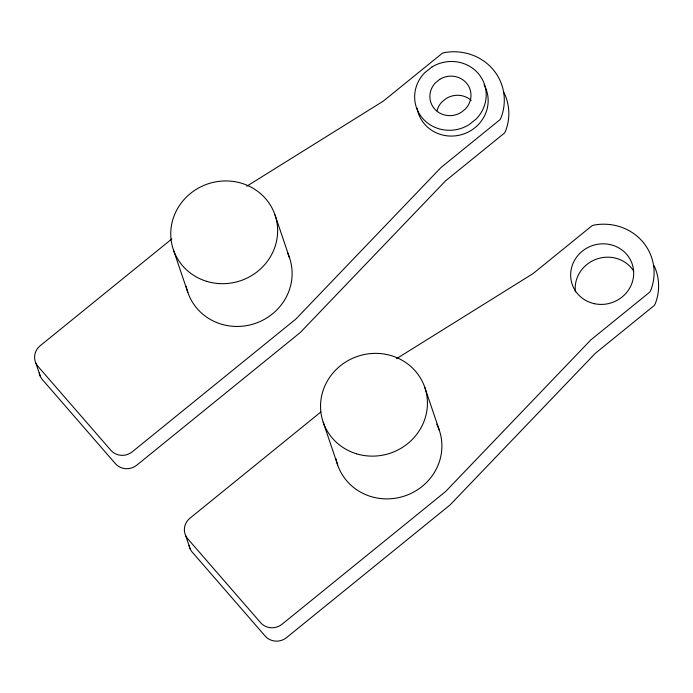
<?xml version="1.0" encoding="UTF-8"?>
<svg xmlns="http://www.w3.org/2000/svg" width="693" height="693" viewBox="0 0 693 693"><rect width="100%" height="100%" fill="white"/><g stroke="black" fill="none" stroke-linecap="round" stroke-linejoin="round"><path stroke-width="1.04" d="M171.847 238.92L40.185 345.755A15.298 14.562 -18.7 0 0 37.994 366.398L110.863 450.294A15.298 14.562 -18.7 0 0 132.285 451.784L295.824 319.092L440.965 167.55L500.025 119.629L500.909 118.027A52.174 49.653 -18.7 0 0 444.126 52.659L442.342 53.222L383.281 101.143L246.777 186.226M320.798 412.032L189.969 518.191A15.298 14.562 -18.7 0 0 187.777 538.833L260.655 622.73A15.298 14.562 -18.7 0 0 282.077 624.211L445.608 491.528L590.757 339.986L649.809 292.065L650.701 290.462A52.174 49.653 -18.7 0 0 593.918 225.095L592.125 225.658L533.064 273.579L396.561 358.662M424.766 387.283L439.241 430.041M274.982 214.847L289.457 257.614M323.198 422.228L337.673 464.986M173.406 249.792L187.881 292.559M185.689 535.646L190.211 549.012M35.906 363.21L40.428 376.576M189.076 545.382A15.298 14.562 -18.7 0 0 192.299 552.2L265.176 636.087A15.298 14.562 -18.7 0 0 286.599 637.577L450.129 504.885L595.278 353.343L654.339 305.422L655.223 303.82A52.174 49.653 -18.7 0 0 654.071 265.688M503.395 91.476A52.174 49.653 -18.7 0 1 505.431 131.393L504.547 132.995L445.486 180.916L300.346 332.458L136.807 465.142A15.298 14.562 -18.7 0 1 115.384 463.66L42.516 379.764A15.298 14.562 -18.7 0 1 39.284 372.947M287.439 252.65A53.707 51.109 -18.7 0 1 254.79 323.579A53.707 51.109 -18.7 0 1 186.2 286.365M436.962 110.845A20.66 19.655 -18.7 0 1 442.117 101.75L446.318 98.415A20.66 19.655 -18.7 0 1 471.188 100.416M484.069 84.771A35.958 34.217 -18.7 0 1 463.756 133.948A35.958 34.217 -18.7 0 1 417.082 108.29M436.755 424.125A53.707 51.109 -18.7 0 1 405.11 495.833A53.707 51.109 -18.7 0 1 335.984 458.792M575.389 291.883A31.67 30.137 -18.7 0 1 596.526 259.104A31.67 30.137 -18.7 0 1 633.714 271.084M431.99 66.952L424.679 72.756A35.958 34.217 -18.7 0 0 422.427 118.113A35.958 34.217 -18.7 0 0 468.866 124.818L476.178 119.014A35.958 34.217 -18.7 0 0 478.421 73.657A35.958 34.217 -18.7 0 0 431.99 66.952M439.838 79.262L435.637 82.597A20.66 19.655 -18.7 0 0 434.346 108.654A20.66 19.655 -18.7 0 0 461.018 112.509L465.22 109.173A20.66 19.655 -18.7 0 0 466.51 83.117A20.66 19.655 -18.7 0 0 439.838 79.262M206.757 281.367A53.707 51.109 -18.7 0 0 276.663 221.041A53.707 51.109 -18.7 0 0 189.163 194.542A53.707 51.109 -18.7 0 0 206.757 281.367M356.54 453.802A53.707 51.109 -18.7 0 0 426.455 393.477A53.707 51.109 -18.7 0 0 338.955 366.978A53.707 51.109 -18.7 0 0 356.54 453.802M594.559 303.725A31.67 30.137 -18.7 0 0 632.466 264.873A31.67 30.137 -18.7 0 0 579.495 253.733A31.67 30.137 -18.7 0 0 594.559 303.725"/></g></svg>
